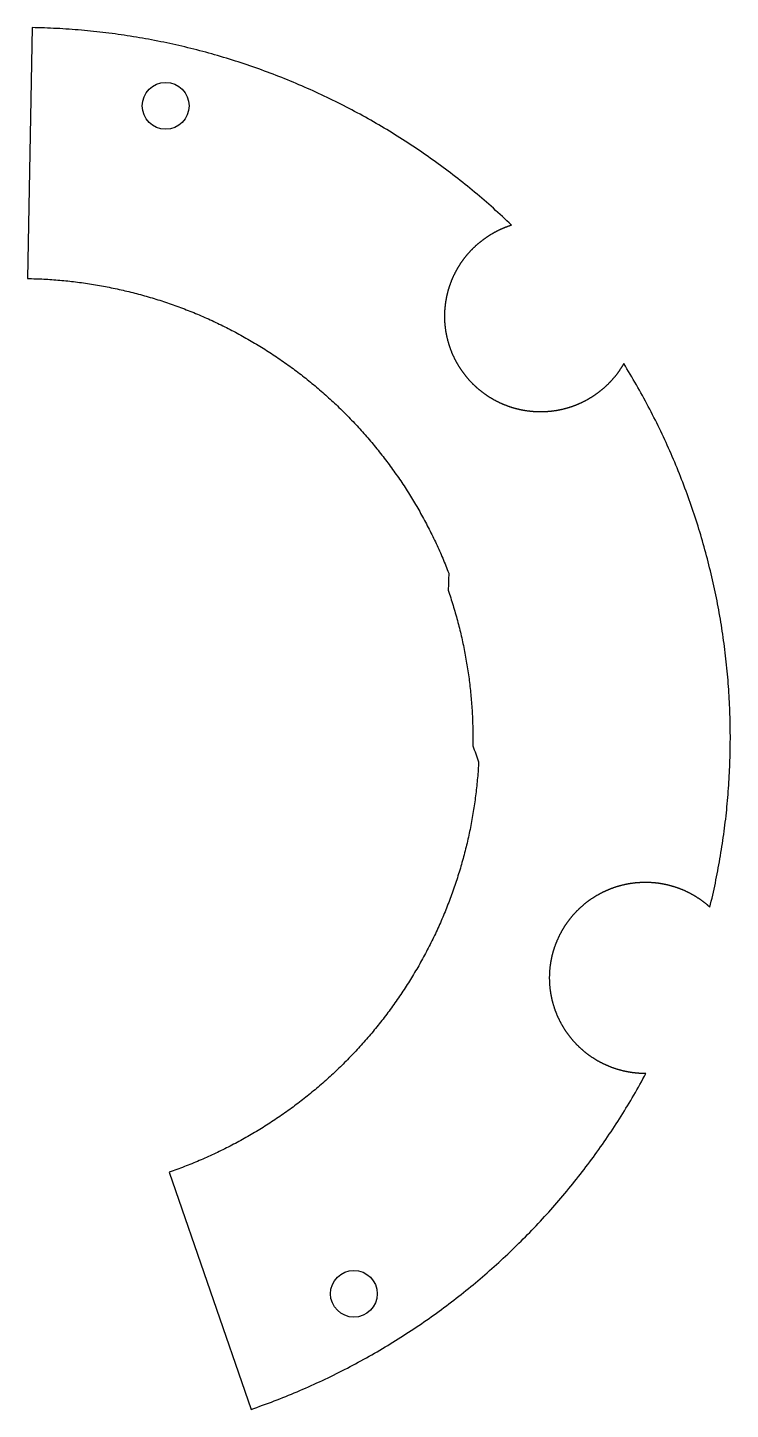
# Model space of a CAD drawing. Header units: millimetres. Extents: x 0.4 to 33.4, y -31.6 to 33.4.
import ezdxf

# ---------------------------------------------------------------- set-up
doc = ezdxf.new("R2010")
doc.units = ezdxf.units.MM

msp = doc.modelspace()

# ---------------------------------------------------------------- linework, layer by layer
at = {"layer": 'Edge.Cuts'}
msp.add_lwpolyline([(10.874, -31.58), (11.011, -31.533), (11.148, -31.485), (11.284, -31.436), (11.421, -31.387), (11.557, -31.337), (11.693, -31.286), (11.829, -31.235), (11.964, -31.184), (12.099, -31.131), (12.235, -31.079), (12.369, -31.025), (12.504, -30.971), (12.638, -30.917), (12.772, -30.861), (12.906, -30.806), (13.04, -30.749), (13.173, -30.692), (13.306, -30.635), (13.439, -30.577), (13.572, -30.518), (13.704, -30.459), (13.836, -30.399), (13.968, -30.339), (14.1, -30.278), (14.231, -30.216), (14.362, -30.154), (14.493, -30.092), (14.624, -30.028), (14.754, -29.965), (14.884, -29.9), (15.014, -29.835), (15.143, -29.77), (15.272, -29.704), (15.401, -29.637), (15.529, -29.57), (15.658, -29.502), (15.786, -29.434), (15.913, -29.365), (16.041, -29.296), (16.168, -29.226), (16.294, -29.156), (16.421, -29.085), (16.547, -29.013), (16.673, -28.941), (16.798, -28.868), (16.924, -28.795), (17.048, -28.721), (17.173, -28.647), (17.297, -28.572), (17.421, -28.497), (17.545, -28.421), (17.668, -28.344), (17.791, -28.267), (17.913, -28.19), (18.036, -28.112), (18.157, -28.033), (18.279, -27.954), (18.4, -27.875), (18.521, -27.794), (18.642, -27.714), (18.762, -27.633), (18.882, -27.551), (19.001, -27.469), (19.12, -27.386), (19.239, -27.303), (19.357, -27.219), (19.475, -27.134), (19.593, -27.05), (19.71, -26.964), (19.827, -26.878), (19.943, -26.792), (20.06, -26.705), (20.175, -26.618), (20.291, -26.53), (20.406, -26.442), (20.52, -26.353), (20.635, -26.264), (20.748, -26.174), (20.862, -26.083), (20.975, -25.993), (21.088, -25.901), (21.2, -25.809), (21.312, -25.717), (21.423, -25.624), (21.534, -25.531), (21.645, -25.437), (21.755, -25.343), (21.865, -25.248), (21.974, -25.153), (22.083, -25.058), (22.192, -24.961), (22.3, -24.865), (22.408, -24.768), (22.515, -24.67), (22.622, -24.572), (22.729, -24.474), (22.835, -24.375), (22.94, -24.276), (23.045, -24.176), (23.15, -24.075), (23.255, -23.975), (23.358, -23.873), (23.462, -23.772), (23.565, -23.67), (23.667, -23.567), (23.77, -23.464), (23.871, -23.361), (23.972, -23.257), (24.073, -23.153), (24.173, -23.048), (24.273, -22.943), (24.373, -22.837), (24.472, -22.731), (24.57, -22.625), (24.668, -22.518), (24.766, -22.41), (24.863, -22.303), (24.959, -22.194), (25.055, -22.086), (25.151, -21.977), (25.246, -21.867), (25.341, -21.758), (25.435, -21.647), (25.529, -21.537), (25.622, -21.426), (25.715, -21.314), (25.807, -21.202), (25.899, -21.09), (25.99, -20.977), (26.081, -20.864), (26.172, -20.751), (26.262, -20.637), (26.351, -20.523), (26.44, -20.408), (26.528, -20.293), (26.616, -20.178), (26.703, -20.062), (26.79, -19.946), (26.877, -19.83), (26.962, -19.713), (27.048, -19.595), (27.133, -19.478), (27.217, -19.36), (27.301, -19.241), (27.384, -19.123), (27.467, -19.004), (27.549, -18.884), (27.631, -18.764), (27.712, -18.644), (27.793, -18.524), (27.873, -18.403), (27.952, -18.282), (28.032, -18.16), (28.11, -18.038), (28.188, -17.916), (28.266, -17.794), (28.343, -17.671), (28.419, -17.547), (28.495, -17.424), (28.57, -17.3), (28.645, -17.176), (28.72, -17.051), (28.793, -16.926), (28.867, -16.801), (28.939, -16.676), (29.011, -16.55), (29.083, -16.424), (29.154, -16.297), (29.225, -16.171), (29.294, -16.044), (29.364, -15.916), (29.433, -15.789), (29.413, -15.789), (29.393, -15.789), (29.374, -15.788), (29.354, -15.788), (29.335, -15.788), (29.315, -15.788), (29.295, -15.787), (29.276, -15.787), (29.256, -15.786), (29.236, -15.785), (29.217, -15.785), (29.197, -15.784), (29.178, -15.783), (29.158, -15.782), (29.138, -15.781), (29.119, -15.779), (29.099, -15.778), (29.08, -15.777), (29.06, -15.775), (29.041, -15.774), (29.021, -15.772), (29.001, -15.77), (28.982, -15.768), (28.962, -15.766), (28.943, -15.765), (28.923, -15.762), (28.904, -15.76), (28.884, -15.758), (28.865, -15.756), (28.845, -15.753), (28.826, -15.751), (28.806, -15.748), (28.787, -15.746), (28.768, -15.743), (28.748, -15.74), (28.729, -15.737), (28.709, -15.734), (28.69, -15.731), (28.671, -15.728), (28.651, -15.725), (28.632, -15.721), (28.613, -15.718), (28.593, -15.714), (28.574, -15.711), (28.555, -15.707), (28.535, -15.703), (28.516, -15.699), (28.497, -15.695), (28.478, -15.691), (28.459, -15.687), (28.439, -15.683), (28.42, -15.679), (28.401, -15.675), (28.382, -15.67), (28.363, -15.666), (28.344, -15.661), (28.325, -15.656), (28.306, -15.652), (28.287, -15.647), (28.268, -15.642), (28.249, -15.637), (28.23, -15.632), (28.211, -15.627), (28.192, -15.621), (28.173, -15.616), (28.154, -15.61), (28.135, -15.605), (28.117, -15.599), (28.098, -15.594), (28.079, -15.588), (28.06, -15.582), (28.042, -15.576), (28.023, -15.57), (28.004, -15.564), (27.986, -15.558), (27.967, -15.552), (27.948, -15.545), (27.93, -15.539), (27.911, -15.532), (27.893, -15.526), (27.874, -15.519), (27.856, -15.513), (27.838, -15.506), (27.819, -15.499), (27.801, -15.492), (27.783, -15.485), (27.764, -15.478), (27.746, -15.471), (27.728, -15.463), (27.71, -15.456), (27.691, -15.448), (27.673, -15.441), (27.655, -15.433), (27.637, -15.426), (27.619, -15.418), (27.601, -15.41), (27.583, -15.402), (27.565, -15.394), (27.547, -15.386), (27.53, -15.378), (27.512, -15.37), (27.494, -15.361), (27.476, -15.353), (27.458, -15.344), (27.441, -15.336), (27.423, -15.327), (27.406, -15.319), (27.388, -15.31), (27.371, -15.301), (27.353, -15.292), (27.336, -15.283), (27.318, -15.274), (27.301, -15.265), (27.284, -15.256), (27.266, -15.246), (27.249, -15.237), (27.232, -15.228), (27.215, -15.218), (27.198, -15.208), (27.18, -15.199), (27.163, -15.189), (27.146, -15.179), (27.129, -15.169), (27.113, -15.159), (27.096, -15.149), (27.079, -15.139), (27.062, -15.129), (27.045, -15.119), (27.029, -15.108), (27.012, -15.098), (26.996, -15.087), (26.979, -15.077), (26.962, -15.066), (26.946, -15.056), (26.93, -15.045), (26.913, -15.034), (26.897, -15.023), (26.881, -15.012), (26.864, -15.001), (26.848, -14.99), (26.832, -14.979), (26.816, -14.967), (26.8, -14.956), (26.784, -14.945), (26.768, -14.933), (26.752, -14.922), (26.737, -14.91), (26.721, -14.898), (26.705, -14.887), (26.689, -14.875), (26.674, -14.863), (26.658, -14.851), (26.643, -14.839), (26.627, -14.827), (26.612, -14.815), (26.596, -14.802), (26.581, -14.79), (26.566, -14.778), (26.551, -14.765), (26.536, -14.753), (26.521, -14.74), (26.506, -14.728), (26.491, -14.715), (26.476, -14.702), (26.461, -14.689), (26.446, -14.676), (26.431, -14.664), (26.417, -14.65), (26.402, -14.637), (26.387, -14.624), (26.373, -14.611), (26.358, -14.598), (26.344, -14.584), (26.33, -14.571), (26.315, -14.558), (26.301, -14.544), (26.287, -14.531), (26.273, -14.517), (26.259, -14.503), (26.245, -14.489), (26.231, -14.476), (26.217, -14.462), (26.203, -14.448), (26.189, -14.434), (26.176, -14.42), (26.162, -14.406), (26.149, -14.391), (26.135, -14.377), (26.122, -14.363), (26.108, -14.348), (26.095, -14.334), (26.082, -14.32), (26.068, -14.305), (26.055, -14.29), (26.042, -14.276), (26.029, -14.261), (26.016, -14.246), (26.004, -14.232), (25.991, -14.217), (25.978, -14.202), (25.965, -14.187), (25.953, -14.172), (25.94, -14.157), (25.928, -14.141), (25.915, -14.126), (25.903, -14.111), (25.891, -14.096), (25.878, -14.08), (25.866, -14.065), (25.854, -14.049), (25.842, -14.034), (25.83, -14.018), (25.818, -14.003), (25.807, -13.987), (25.795, -13.971), (25.783, -13.956), (25.772, -13.94), (25.76, -13.924), (25.749, -13.908), (25.737, -13.892), (25.726, -13.876), (25.715, -13.86), (25.703, -13.844), (25.692, -13.827), (25.681, -13.811), (25.67, -13.795), (25.659, -13.779), (25.649, -13.762), (25.638, -13.746), (25.627, -13.729), (25.617, -13.713), (25.606, -13.696), (25.596, -13.68), (25.585, -13.663), (25.575, -13.646), (25.565, -13.63), (25.554, -13.613), (25.544, -13.596), (25.534, -13.579), (25.524, -13.562), (25.515, -13.545), (25.505, -13.528), (25.495, -13.511), (25.485, -13.494), (25.476, -13.477), (25.466, -13.46), (25.457, -13.443), (25.447, -13.425), (25.438, -13.408), (25.429, -13.391), (25.42, -13.373), (25.411, -13.356), (25.402, -13.339), (25.393, -13.321), (25.384, -13.304), (25.375, -13.286), (25.367, -13.268), (25.358, -13.251), (25.35, -13.233), (25.341, -13.215), (25.333, -13.198), (25.324, -13.18), (25.316, -13.162), (25.308, -13.144), (25.3, -13.126), (25.292, -13.108), (25.284, -13.09), (25.276, -13.072), (25.269, -13.054), (25.261, -13.036), (25.253, -13.018), (25.246, -13), (25.238, -12.982), (25.231, -12.964), (25.224, -12.945), (25.217, -12.927), (25.21, -12.909), (25.203, -12.89), (25.196, -12.872), (25.189, -12.854), (25.182, -12.835), (25.175, -12.817), (25.169, -12.798), (25.162, -12.78), (25.156, -12.761), (25.149, -12.743), (25.143, -12.724), (25.137, -12.706), (25.131, -12.687), (25.125, -12.668), (25.119, -12.65), (25.113, -12.631), (25.107, -12.612), (25.101, -12.593), (25.095, -12.575), (25.09, -12.556), (25.084, -12.537), (25.079, -12.518), (25.074, -12.499), (25.068, -12.48), (25.063, -12.461), (25.058, -12.442), (25.053, -12.423), (25.048, -12.404), (25.043, -12.385), (25.039, -12.366), (25.034, -12.347), (25.03, -12.328), (25.025, -12.309), (25.021, -12.29), (25.016, -12.271), (25.012, -12.252), (25.008, -12.232), (25.004, -12.213), (25, -12.194), (24.996, -12.175), (24.992, -12.156), (24.988, -12.136), (24.985, -12.117), (24.981, -12.098), (24.978, -12.078), (24.974, -12.059), (24.971, -12.04), (24.968, -12.02), (24.965, -12.001), (24.961, -11.982), (24.958, -11.962), (24.956, -11.943), (24.953, -11.923), (24.95, -11.904), (24.947, -11.885), (24.945, -11.865), (24.942, -11.846), (24.94, -11.826), (24.938, -11.807), (24.935, -11.787), (24.933, -11.768), (24.931, -11.748), (24.929, -11.729), (24.927, -11.709), (24.926, -11.69), (24.924, -11.67), (24.922, -11.65), (24.921, -11.631), (24.919, -11.611), (24.918, -11.592), (24.917, -11.572), (24.916, -11.553), (24.914, -11.533), (24.913, -11.513), (24.912, -11.494), (24.912, -11.474), (24.911, -11.455), (24.91, -11.435), (24.91, -11.415), (24.909, -11.396), (24.909, -11.376), (24.908, -11.356), (24.908, -11.337), (24.908, -11.317), (24.908, -11.298), (24.908, -11.278), (24.908, -11.258), (24.908, -11.239), (24.908, -11.219), (24.909, -11.199), (24.909, -11.18), (24.91, -11.16), (24.91, -11.141), (24.911, -11.121), (24.912, -11.101), (24.913, -11.082), (24.913, -11.062), (24.915, -11.043), (24.916, -11.023), (24.917, -11.003), (24.918, -10.984), (24.919, -10.964), (24.921, -10.945), (24.922, -10.925), (24.924, -10.906), (24.926, -10.886), (24.928, -10.866), (24.93, -10.847), (24.931, -10.827), (24.934, -10.808), (24.936, -10.788), (24.938, -10.769), (24.94, -10.749), (24.943, -10.73), (24.945, -10.71), (24.948, -10.691), (24.95, -10.672), (24.953, -10.652), (24.956, -10.633), (24.959, -10.613), (24.962, -10.594), (24.965, -10.574), (24.968, -10.555), (24.971, -10.536), (24.975, -10.516), (24.978, -10.497), (24.981, -10.478), (24.985, -10.458), (24.989, -10.439), (24.992, -10.42), (24.996, -10.401), (25, -10.381), (25.004, -10.362), (25.008, -10.343), (25.012, -10.324), (25.017, -10.305), (25.021, -10.286), (25.025, -10.266), (25.03, -10.247), (25.034, -10.228), (25.039, -10.209), (25.044, -10.19), (25.049, -10.171), (25.054, -10.152), (25.059, -10.133), (25.064, -10.114), (25.069, -10.095), (25.074, -10.076), (25.079, -10.057), (25.085, -10.039), (25.09, -10.02), (25.096, -10.001), (25.102, -9.982), (25.107, -9.963), (25.113, -9.945), (25.119, -9.926), (25.125, -9.907), (25.131, -9.889), (25.137, -9.87), (25.143, -9.851), (25.15, -9.833), (25.156, -9.814), (25.163, -9.796), (25.169, -9.777), (25.176, -9.759), (25.183, -9.74), (25.189, -9.722), (25.196, -9.703), (25.203, -9.685), (25.21, -9.667), (25.217, -9.648), (25.225, -9.63), (25.232, -9.612), (25.239, -9.594), (25.247, -9.576), (25.254, -9.558), (25.262, -9.539), (25.269, -9.521), (25.277, -9.503), (25.285, -9.485), (25.293, -9.467), (25.301, -9.449), (25.309, -9.432), (25.317, -9.414), (25.325, -9.396), (25.333, -9.378), (25.342, -9.36), (25.35, -9.343), (25.359, -9.325), (25.367, -9.307), (25.376, -9.29), (25.385, -9.272), (25.394, -9.255), (25.403, -9.237), (25.412, -9.22), (25.421, -9.202), (25.43, -9.185), (25.439, -9.168), (25.448, -9.15), (25.458, -9.133), (25.467, -9.116), (25.477, -9.099), (25.486, -9.082), (25.496, -9.064), (25.506, -9.047), (25.515, -9.03), (25.525, -9.013), (25.535, -8.997), (25.545, -8.98), (25.555, -8.963), (25.566, -8.946), (25.576, -8.929), (25.586, -8.913), (25.597, -8.896), (25.607, -8.879), (25.618, -8.863), (25.628, -8.846), (25.639, -8.83), (25.65, -8.813), (25.66, -8.797), (25.671, -8.781), (25.682, -8.765), (25.693, -8.748), (25.704, -8.732), (25.716, -8.716), (25.727, -8.7), (25.738, -8.684), (25.75, -8.668), (25.761, -8.652), (25.773, -8.636), (25.784, -8.62), (25.796, -8.605), (25.808, -8.589), (25.819, -8.573), (25.831, -8.557), (25.843, -8.542), (25.855, -8.526), (25.867, -8.511), (25.88, -8.496), (25.892, -8.48), (25.904, -8.465), (25.916, -8.45), (25.929, -8.434), (25.941, -8.419), (25.954, -8.404), (25.966, -8.389), (25.979, -8.374), (25.992, -8.359), (26.005, -8.344), (26.017, -8.33), (26.03, -8.315), (26.043, -8.3), (26.057, -8.285), (26.07, -8.271), (26.083, -8.256), (26.096, -8.242), (26.109, -8.227), (26.123, -8.213), (26.136, -8.199), (26.15, -8.185), (26.163, -8.17), (26.177, -8.156), (26.191, -8.142), (26.204, -8.128), (26.218, -8.114), (26.232, -8.1), (26.246, -8.087), (26.26, -8.073), (26.274, -8.059), (26.288, -8.045), (26.302, -8.032), (26.317, -8.018), (26.331, -8.005), (26.345, -7.992), (26.36, -7.978), (26.374, -7.965), (26.389, -7.952), (26.403, -7.939), (26.418, -7.926), (26.433, -7.913), (26.447, -7.9), (26.462, -7.887), (26.477, -7.874), (26.492, -7.861), (26.507, -7.848), (26.522, -7.836), (26.537, -7.823), (26.552, -7.811), (26.567, -7.798), (26.583, -7.786), (26.598, -7.774), (26.613, -7.762), (26.629, -7.749), (26.644, -7.737), (26.66, -7.725), (26.675, -7.713), (26.691, -7.701), (26.706, -7.69), (26.722, -7.678), (26.738, -7.666), (26.754, -7.655), (26.77, -7.643), (26.786, -7.632), (26.801, -7.62), (26.818, -7.609), (26.834, -7.598), (26.85, -7.586), (26.866, -7.575), (26.882, -7.564), (26.898, -7.553), (26.915, -7.542), (26.931, -7.531), (26.947, -7.521), (26.964, -7.51), (26.98, -7.499), (26.997, -7.489), (27.014, -7.478), (27.03, -7.468), (27.047, -7.458), (27.064, -7.447), (27.08, -7.437), (27.097, -7.427), (27.114, -7.417), (27.131, -7.407), (27.148, -7.397), (27.165, -7.387), (27.182, -7.378), (27.199, -7.368), (27.216, -7.358), (27.233, -7.349), (27.25, -7.339), (27.268, -7.33), (27.285, -7.321), (27.302, -7.312), (27.32, -7.302), (27.337, -7.293), (27.355, -7.284), (27.372, -7.275), (27.39, -7.267), (27.407, -7.258), (27.425, -7.249), (27.442, -7.24), (27.46, -7.232), (27.478, -7.224), (27.495, -7.215), (27.513, -7.207), (27.531, -7.199), (27.549, -7.19), (27.567, -7.182), (27.585, -7.174), (27.603, -7.166), (27.621, -7.159), (27.639, -7.151), (27.657, -7.143), (27.675, -7.136), (27.693, -7.128), (27.711, -7.121), (27.729, -7.113), (27.748, -7.106), (27.766, -7.099), (27.784, -7.092), (27.802, -7.085), (27.821, -7.078), (27.839, -7.071), (27.858, -7.064), (27.876, -7.057), (27.894, -7.051), (27.913, -7.044), (27.932, -7.038), (27.95, -7.031), (27.969, -7.025), (27.987, -7.019), (28.006, -7.013), (28.025, -7.006), (28.043, -7), (28.062, -6.995), (28.081, -6.989), (28.099, -6.983), (28.118, -6.977), (28.137, -6.972), (28.156, -6.966), (28.175, -6.961), (28.194, -6.955), (28.213, -6.95), (28.231, -6.945), (28.25, -6.94), (28.269, -6.935), (28.288, -6.93), (28.307, -6.925), (28.326, -6.92), (28.346, -6.916), (28.365, -6.911), (28.384, -6.907), (28.403, -6.902), (28.422, -6.898), (28.441, -6.894), (28.46, -6.889), (28.479, -6.885), (28.499, -6.881), (28.518, -6.877), (28.537, -6.874), (28.556, -6.87), (28.576, -6.866), (28.595, -6.863), (28.614, -6.859), (28.634, -6.856), (28.653, -6.852), (28.672, -6.849), (28.692, -6.846), (28.711, -6.843), (28.73, -6.84), (28.75, -6.837), (28.769, -6.834), (28.789, -6.831), (28.808, -6.829), (28.828, -6.826), (28.847, -6.824), (28.867, -6.821), (28.886, -6.819), (28.906, -6.817), (28.925, -6.815), (28.945, -6.812), (28.964, -6.811), (28.984, -6.809), (29.003, -6.807), (29.023, -6.805), (29.042, -6.803), (29.062, -6.802), (29.081, -6.8), (29.101, -6.799), (29.121, -6.798), (29.14, -6.797), (29.16, -6.795), (29.179, -6.794), (29.199, -6.793), (29.219, -6.793), (29.238, -6.792), (29.258, -6.791), (29.277, -6.79), (29.297, -6.79), (29.317, -6.79), (29.336, -6.789), (29.356, -6.789), (29.376, -6.789), (29.395, -6.789), (29.415, -6.789), (29.434, -6.789), (29.454, -6.789), (29.474, -6.789), (29.493, -6.789), (29.513, -6.79), (29.533, -6.79), (29.552, -6.791), (29.572, -6.792), (29.591, -6.792), (29.611, -6.793), (29.631, -6.794), (29.65, -6.795), (29.67, -6.796), (29.689, -6.797), (29.709, -6.799), (29.728, -6.8), (29.748, -6.801), (29.768, -6.803), (29.787, -6.805), (29.807, -6.806), (29.826, -6.808), (29.846, -6.81), (29.865, -6.812), (29.885, -6.814), (29.904, -6.816), (29.924, -6.818), (29.943, -6.821), (29.963, -6.823), (29.982, -6.825), (30.002, -6.828), (30.021, -6.831), (30.041, -6.833), (30.06, -6.836), (30.079, -6.839), (30.099, -6.842), (30.118, -6.845), (30.138, -6.848), (30.157, -6.851), (30.176, -6.855), (30.196, -6.858), (30.215, -6.862), (30.234, -6.865), (30.254, -6.869), (30.273, -6.873), (30.292, -6.876), (30.311, -6.88), (30.331, -6.884), (30.35, -6.888), (30.369, -6.892), (30.388, -6.897), (30.407, -6.901), (30.426, -6.905), (30.445, -6.91), (30.465, -6.914), (30.484, -6.919), (30.503, -6.924), (30.522, -6.929), (30.541, -6.934), (30.56, -6.939), (30.579, -6.944), (30.598, -6.949), (30.616, -6.954), (30.635, -6.959), (30.654, -6.965), (30.673, -6.97), (30.692, -6.976), (30.711, -6.981), (30.729, -6.987), (30.748, -6.993), (30.767, -6.999), (30.786, -7.005), (30.804, -7.011), (30.823, -7.017), (30.842, -7.023), (30.86, -7.029), (30.879, -7.036), (30.897, -7.042), (30.916, -7.049), (30.934, -7.055), (30.953, -7.062), (30.971, -7.069), (30.989, -7.076), (31.008, -7.083), (31.026, -7.09), (31.044, -7.097), (31.063, -7.104), (31.081, -7.111), (31.099, -7.119), (31.117, -7.126), (31.135, -7.133), (31.154, -7.141), (31.172, -7.149), (31.19, -7.156), (31.208, -7.164), (31.226, -7.172), (31.244, -7.18), (31.261, -7.188), (31.279, -7.196), (31.297, -7.204), (31.315, -7.213), (31.333, -7.221), (31.35, -7.23), (31.368, -7.238), (31.386, -7.247), (31.403, -7.255), (31.421, -7.264), (31.438, -7.273), (31.456, -7.282), (31.473, -7.291), (31.491, -7.3), (31.508, -7.309), (31.526, -7.318), (31.543, -7.327), (31.56, -7.337), (31.577, -7.346), (31.595, -7.356), (31.612, -7.365), (31.629, -7.375), (31.646, -7.385), (31.663, -7.394), (31.68, -7.404), (31.697, -7.414), (31.714, -7.424), (31.73, -7.434), (31.747, -7.444), (31.764, -7.455), (31.781, -7.465), (31.797, -7.475), (31.814, -7.486), (31.83, -7.496), (31.847, -7.507), (31.863, -7.518), (31.88, -7.528), (31.896, -7.539), (31.913, -7.55), (31.929, -7.561), (31.945, -7.572), (31.961, -7.583), (31.977, -7.594), (31.993, -7.606), (32.009, -7.617), (32.025, -7.628), (32.041, -7.64), (32.057, -7.651), (32.073, -7.663), (32.089, -7.675), (32.105, -7.686), (32.12, -7.698), (32.136, -7.71), (32.152, -7.722), (32.167, -7.734), (32.183, -7.746), (32.198, -7.758), (32.213, -7.77), (32.229, -7.782), (32.244, -7.795), (32.259, -7.807), (32.274, -7.82), (32.289, -7.832), (32.304, -7.845), (32.319, -7.857), (32.334, -7.87), (32.349, -7.883), (32.364, -7.896), (32.379, -7.909), (32.394, -7.922), (32.408, -7.935), (32.423, -7.948), (32.437, -7.961), (32.472, -7.82), (32.505, -7.679), (32.538, -7.537), (32.571, -7.396), (32.603, -7.254), (32.634, -7.112), (32.665, -6.971), (32.695, -6.829), (32.724, -6.686), (32.753, -6.544), (32.781, -6.402), (32.808, -6.259), (32.835, -6.116), (32.861, -5.974), (32.887, -5.831), (32.912, -5.688), (32.937, -5.544), (32.96, -5.401), (32.984, -5.258), (33.006, -5.115), (33.028, -4.971), (33.049, -4.827), (33.07, -4.684), (33.09, -4.54), (33.109, -4.396), (33.128, -4.252), (33.146, -4.108), (33.164, -3.964), (33.181, -3.82), (33.197, -3.675), (33.213, -3.531), (33.228, -3.387), (33.242, -3.242), (33.256, -3.098), (33.269, -2.953), (33.282, -2.808), (33.294, -2.664), (33.305, -2.519), (33.316, -2.374), (33.326, -2.229), (33.335, -2.084), (33.344, -1.939), (33.352, -1.794), (33.359, -1.649), (33.366, -1.504), (33.372, -1.359), (33.378, -1.214), (33.383, -1.069), (33.387, -0.924), (33.391, -0.779), (33.394, -0.634), (33.396, -0.489), (33.398, -0.343), (33.399, -0.198), (33.4, -0.053), (33.4, 0.092), (33.399, 0.237), (33.398, 0.383), (33.396, 0.528), (33.393, 0.673), (33.39, 0.818), (33.386, 0.963), (33.382, 1.108), (33.376, 1.253), (33.371, 1.398), (33.364, 1.544), (33.357, 1.689), (33.35, 1.834), (33.341, 1.979), (33.332, 2.123), (33.323, 2.268), (33.313, 2.413), (33.302, 2.558), (33.29, 2.703), (33.278, 2.847), (33.266, 2.992), (33.252, 3.137), (33.238, 3.281), (33.224, 3.426), (33.209, 3.57), (33.193, 3.714), (33.176, 3.859), (33.159, 4.003), (33.142, 4.147), (33.123, 4.291), (33.104, 4.435), (33.085, 4.579), (33.064, 4.722), (33.044, 4.866), (33.022, 5.01), (33, 5.153), (32.977, 5.297), (32.954, 5.44), (32.93, 5.583), (32.905, 5.726), (32.88, 5.869), (32.854, 6.012), (32.828, 6.155), (32.801, 6.297), (32.773, 6.44), (32.745, 6.582), (32.716, 6.725), (32.686, 6.867), (32.656, 7.009), (32.626, 7.151), (32.594, 7.293), (32.562, 7.434), (32.53, 7.576), (32.496, 7.717), (32.462, 7.858), (32.428, 7.999), (32.393, 8.14), (32.357, 8.281), (32.321, 8.421), (32.284, 8.562), (32.246, 8.702), (32.208, 8.842), (32.17, 8.982), (32.13, 9.122), (32.09, 9.261), (32.05, 9.401), (32.009, 9.54), (31.967, 9.679), (31.924, 9.818), (31.881, 9.957), (31.838, 10.095), (31.794, 10.233), (31.749, 10.372), (31.703, 10.509), (31.657, 10.647), (31.611, 10.785), (31.564, 10.922), (31.516, 11.059), (31.468, 11.196), (31.419, 11.333), (31.369, 11.469), (31.319, 11.605), (31.268, 11.741), (31.217, 11.877), (31.165, 12.013), (31.112, 12.148), (31.059, 12.283), (31.006, 12.418), (30.951, 12.553), (30.896, 12.687), (30.841, 12.822), (30.785, 12.955), (30.728, 13.089), (30.671, 13.223), (30.613, 13.356), (30.555, 13.489), (30.496, 13.622), (30.437, 13.754), (30.377, 13.886), (30.316, 14.018), (30.255, 14.15), (30.193, 14.281), (30.131, 14.412), (30.068, 14.543), (30.004, 14.674), (29.94, 14.804), (29.875, 14.934), (29.81, 15.064), (29.744, 15.193), (29.678, 15.322), (29.611, 15.451), (29.544, 15.58), (29.476, 15.708), (29.407, 15.836), (29.338, 15.964), (29.268, 16.091), (29.198, 16.218), (29.127, 16.345), (29.056, 16.471), (28.984, 16.597), (28.912, 16.723), (28.839, 16.849), (28.765, 16.974), (28.691, 17.099), (28.617, 17.223), (28.541, 17.348), (28.466, 17.472), (28.39, 17.595), (28.38, 17.578), (28.37, 17.561), (28.36, 17.544), (28.35, 17.527), (28.34, 17.51), (28.33, 17.494), (28.32, 17.477), (28.309, 17.46), (28.299, 17.443), (28.289, 17.427), (28.278, 17.41), (28.268, 17.394), (28.257, 17.377), (28.246, 17.361), (28.236, 17.344), (28.225, 17.328), (28.214, 17.312), (28.203, 17.295), (28.192, 17.279), (28.181, 17.263), (28.169, 17.247), (28.158, 17.231), (28.147, 17.215), (28.135, 17.199), (28.124, 17.183), (28.112, 17.167), (28.101, 17.151), (28.089, 17.136), (28.077, 17.12), (28.065, 17.104), (28.054, 17.089), (28.042, 17.073), (28.03, 17.058), (28.017, 17.042), (28.005, 17.027), (27.993, 17.011), (27.981, 16.996), (27.968, 16.981), (27.956, 16.966), (27.944, 16.95), (27.931, 16.935), (27.918, 16.92), (27.906, 16.905), (27.893, 16.891), (27.88, 16.876), (27.867, 16.861), (27.854, 16.846), (27.841, 16.831), (27.828, 16.817), (27.815, 16.802), (27.802, 16.788), (27.788, 16.773), (27.775, 16.759), (27.762, 16.745), (27.748, 16.73), (27.735, 16.716), (27.721, 16.702), (27.708, 16.688), (27.694, 16.674), (27.68, 16.66), (27.666, 16.646), (27.652, 16.632), (27.638, 16.618), (27.624, 16.604), (27.61, 16.591), (27.596, 16.577), (27.582, 16.564), (27.568, 16.55), (27.553, 16.537), (27.539, 16.523), (27.525, 16.51), (27.51, 16.497), (27.496, 16.483), (27.481, 16.47), (27.466, 16.457), (27.452, 16.444), (27.437, 16.431), (27.422, 16.419), (27.407, 16.406), (27.392, 16.393), (27.377, 16.38), (27.362, 16.368), (27.347, 16.355), (27.332, 16.343), (27.317, 16.33), (27.302, 16.318), (27.286, 16.306), (27.271, 16.293), (27.255, 16.281), (27.24, 16.269), (27.224, 16.257), (27.209, 16.245), (27.193, 16.233), (27.178, 16.222), (27.162, 16.21), (27.146, 16.198), (27.13, 16.187), (27.114, 16.175), (27.098, 16.164), (27.082, 16.152), (27.066, 16.141), (27.05, 16.13), (27.034, 16.119), (27.018, 16.108), (27.002, 16.096), (26.985, 16.086), (26.969, 16.075), (26.953, 16.064), (26.936, 16.053), (26.92, 16.042), (26.903, 16.032), (26.887, 16.021), (26.87, 16.011), (26.854, 16), (26.837, 15.99), (26.82, 15.98), (26.803, 15.97), (26.786, 15.96), (26.77, 15.95), (26.753, 15.94), (26.736, 15.93), (26.719, 15.92), (26.702, 15.91), (26.685, 15.901), (26.667, 15.891), (26.65, 15.881), (26.633, 15.872), (26.616, 15.863), (26.599, 15.853), (26.581, 15.844), (26.564, 15.835), (26.546, 15.826), (26.529, 15.817), (26.511, 15.808), (26.494, 15.799), (26.476, 15.791), (26.459, 15.782), (26.441, 15.773), (26.423, 15.765), (26.406, 15.756), (26.388, 15.748), (26.37, 15.74), (26.352, 15.732), (26.334, 15.723), (26.317, 15.715), (26.299, 15.707), (26.281, 15.7), (26.263, 15.692), (26.245, 15.684), (26.227, 15.676), (26.208, 15.669), (26.19, 15.661), (26.172, 15.654), (26.154, 15.646), (26.136, 15.639), (26.117, 15.632), (26.099, 15.625), (26.081, 15.618), (26.062, 15.611), (26.044, 15.604), (26.026, 15.597), (26.007, 15.591), (25.989, 15.584), (25.97, 15.577), (25.952, 15.571), (25.933, 15.565), (25.915, 15.558), (25.896, 15.552), (25.877, 15.546), (25.859, 15.54), (25.84, 15.534), (25.821, 15.528), (25.802, 15.522), (25.784, 15.517), (25.765, 15.511), (25.746, 15.505), (25.727, 15.5), (25.708, 15.494), (25.69, 15.489), (25.671, 15.484), (25.652, 15.479), (25.633, 15.474), (25.614, 15.469), (25.595, 15.464), (25.576, 15.459), (25.557, 15.454), (25.538, 15.45), (25.518, 15.445), (25.499, 15.441), (25.48, 15.436), (25.461, 15.432), (25.442, 15.428), (25.423, 15.423), (25.404, 15.419), (25.384, 15.415), (25.365, 15.411), (25.346, 15.408), (25.327, 15.404), (25.307, 15.4), (25.288, 15.397), (25.269, 15.393), (25.249, 15.39), (25.23, 15.387), (25.211, 15.383), (25.191, 15.38), (25.172, 15.377), (25.153, 15.374), (25.133, 15.371), (25.114, 15.368), (25.094, 15.366), (25.075, 15.363), (25.055, 15.361), (25.036, 15.358), (25.016, 15.356), (24.997, 15.353), (24.977, 15.351), (24.958, 15.349), (24.938, 15.347), (24.919, 15.345), (24.899, 15.343), (24.88, 15.341), (24.86, 15.34), (24.841, 15.338), (24.821, 15.337), (24.802, 15.335), (24.782, 15.334), (24.762, 15.332), (24.743, 15.331), (24.723, 15.33), (24.704, 15.329), (24.684, 15.328), (24.664, 15.327), (24.645, 15.327), (24.625, 15.326), (24.606, 15.325), (24.586, 15.325), (24.566, 15.324), (24.547, 15.324), (24.527, 15.324), (24.507, 15.324), (24.488, 15.324), (24.468, 15.324), (24.449, 15.324), (24.429, 15.324), (24.409, 15.324), (24.39, 15.325), (24.37, 15.325), (24.35, 15.325), (24.331, 15.326), (24.311, 15.327), (24.292, 15.328), (24.272, 15.328), (24.252, 15.329), (24.233, 15.33), (24.213, 15.332), (24.194, 15.333), (24.174, 15.334), (24.154, 15.335), (24.135, 15.337), (24.115, 15.338), (24.096, 15.34), (24.076, 15.342), (24.057, 15.344), (24.037, 15.345), (24.018, 15.347), (23.998, 15.349), (23.979, 15.352), (23.959, 15.354), (23.94, 15.356), (23.92, 15.359), (23.901, 15.361), (23.881, 15.364), (23.862, 15.366), (23.842, 15.369), (23.823, 15.372), (23.804, 15.375), (23.784, 15.378), (23.765, 15.381), (23.745, 15.384), (23.726, 15.387), (23.707, 15.391), (23.687, 15.394), (23.668, 15.397), (23.649, 15.401), (23.629, 15.405), (23.61, 15.408), (23.591, 15.412), (23.572, 15.416), (23.553, 15.42), (23.533, 15.424), (23.514, 15.428), (23.495, 15.433), (23.476, 15.437), (23.457, 15.441), (23.438, 15.446), (23.419, 15.451), (23.4, 15.455), (23.38, 15.46), (23.361, 15.465), (23.342, 15.47), (23.323, 15.475), (23.305, 15.48), (23.286, 15.485), (23.267, 15.49), (23.248, 15.496), (23.229, 15.501), (23.21, 15.507), (23.191, 15.512), (23.172, 15.518), (23.154, 15.524), (23.135, 15.529), (23.116, 15.535), (23.098, 15.541), (23.079, 15.547), (23.06, 15.553), (23.042, 15.56), (23.023, 15.566), (23.005, 15.572), (22.986, 15.579), (22.968, 15.585), (22.949, 15.592), (22.931, 15.599), (22.912, 15.606), (22.894, 15.612), (22.875, 15.619), (22.857, 15.626), (22.839, 15.634), (22.821, 15.641), (22.802, 15.648), (22.784, 15.655), (22.766, 15.663), (22.748, 15.67), (22.73, 15.678), (22.712, 15.686), (22.694, 15.693), (22.676, 15.701), (22.658, 15.709), (22.64, 15.717), (22.622, 15.725), (22.604, 15.733), (22.586, 15.742), (22.568, 15.75), (22.551, 15.758), (22.533, 15.767), (22.515, 15.775), (22.498, 15.784), (22.48, 15.792), (22.463, 15.801), (22.445, 15.81), (22.428, 15.819), (22.41, 15.828), (22.393, 15.837), (22.375, 15.846), (22.358, 15.855), (22.341, 15.865), (22.323, 15.874), (22.306, 15.883), (22.289, 15.893), (22.272, 15.903), (22.255, 15.912), (22.238, 15.922), (22.221, 15.932), (22.204, 15.942), (22.187, 15.952), (22.17, 15.962), (22.153, 15.972), (22.137, 15.982), (22.12, 15.992), (22.103, 16.003), (22.086, 16.013), (22.07, 16.023), (22.053, 16.034), (22.037, 16.045), (22.02, 16.055), (22.004, 16.066), (21.988, 16.077), (21.971, 16.088), (21.955, 16.099), (21.939, 16.11), (21.923, 16.121), (21.907, 16.132), (21.89, 16.143), (21.874, 16.155), (21.858, 16.166), (21.843, 16.178), (21.827, 16.189), (21.811, 16.201), (21.795, 16.212), (21.779, 16.224), (21.764, 16.236), (21.748, 16.248), (21.732, 16.26), (21.717, 16.272), (21.701, 16.284), (21.686, 16.296), (21.671, 16.308), (21.655, 16.321), (21.64, 16.333), (21.625, 16.345), (21.61, 16.358), (21.595, 16.37), (21.58, 16.383), (21.565, 16.396), (21.55, 16.408), (21.535, 16.421), (21.52, 16.434), (21.505, 16.447), (21.491, 16.46), (21.476, 16.473), (21.461, 16.486), (21.447, 16.499), (21.432, 16.513), (21.418, 16.526), (21.404, 16.539), (21.389, 16.553), (21.375, 16.566), (21.361, 16.58), (21.347, 16.594), (21.333, 16.607), (21.319, 16.621), (21.305, 16.635), (21.291, 16.649), (21.277, 16.663), (21.263, 16.677), (21.25, 16.691), (21.236, 16.705), (21.223, 16.719), (21.209, 16.733), (21.196, 16.748), (21.182, 16.762), (21.169, 16.776), (21.156, 16.791), (21.142, 16.805), (21.129, 16.82), (21.116, 16.835), (21.103, 16.849), (21.09, 16.864), (21.077, 16.879), (21.065, 16.894), (21.052, 16.909), (21.039, 16.924), (21.027, 16.939), (21.014, 16.954), (21.002, 16.969), (20.989, 16.984), (20.977, 16.999), (20.964, 17.015), (20.952, 17.03), (20.94, 17.045), (20.928, 17.061), (20.916, 17.076), (20.904, 17.092), (20.892, 17.108), (20.88, 17.123), (20.869, 17.139), (20.857, 17.155), (20.845, 17.171), (20.834, 17.186), (20.822, 17.202), (20.811, 17.218), (20.8, 17.234), (20.788, 17.25), (20.777, 17.267), (20.766, 17.283), (20.755, 17.299), (20.744, 17.315), (20.733, 17.332), (20.722, 17.348), (20.712, 17.364), (20.701, 17.381), (20.69, 17.397), (20.68, 17.414), (20.669, 17.43), (20.659, 17.447), (20.649, 17.464), (20.638, 17.48), (20.628, 17.497), (20.618, 17.514), (20.608, 17.531), (20.598, 17.548), (20.588, 17.565), (20.578, 17.582), (20.569, 17.599), (20.559, 17.616), (20.549, 17.633), (20.54, 17.65), (20.53, 17.667), (20.521, 17.685), (20.512, 17.702), (20.502, 17.719), (20.493, 17.737), (20.484, 17.754), (20.475, 17.771), (20.466, 17.789), (20.458, 17.806), (20.449, 17.824), (20.44, 17.842), (20.431, 17.859), (20.423, 17.877), (20.414, 17.895), (20.406, 17.912), (20.398, 17.93), (20.39, 17.948), (20.381, 17.966), (20.373, 17.984), (20.365, 18.002), (20.358, 18.02), (20.35, 18.038), (20.342, 18.056), (20.334, 18.074), (20.327, 18.092), (20.319, 18.11), (20.312, 18.128), (20.304, 18.146), (20.297, 18.165), (20.29, 18.183), (20.283, 18.201), (20.276, 18.219), (20.269, 18.238), (20.262, 18.256), (20.255, 18.275), (20.248, 18.293), (20.242, 18.311), (20.235, 18.33), (20.229, 18.348), (20.222, 18.367), (20.216, 18.386), (20.21, 18.404), (20.204, 18.423), (20.198, 18.442), (20.192, 18.46), (20.186, 18.479), (20.18, 18.498), (20.174, 18.516), (20.168, 18.535), (20.163, 18.554), (20.157, 18.573), (20.152, 18.592), (20.147, 18.611), (20.141, 18.63), (20.136, 18.648), (20.131, 18.667), (20.126, 18.686), (20.121, 18.705), (20.116, 18.724), (20.112, 18.743), (20.107, 18.763), (20.102, 18.782), (20.098, 18.801), (20.093, 18.82), (20.089, 18.839), (20.085, 18.858), (20.081, 18.877), (20.077, 18.897), (20.073, 18.916), (20.069, 18.935), (20.065, 18.954), (20.061, 18.973), (20.057, 18.993), (20.054, 19.012), (20.05, 19.031), (20.047, 19.051), (20.044, 19.07), (20.04, 19.089), (20.037, 19.109), (20.034, 19.128), (20.031, 19.148), (20.028, 19.167), (20.025, 19.186), (20.023, 19.206), (20.02, 19.225), (20.017, 19.245), (20.015, 19.264), (20.013, 19.284), (20.01, 19.303), (20.008, 19.323), (20.006, 19.342), (20.004, 19.362), (20.002, 19.381), (20, 19.401), (19.998, 19.42), (19.996, 19.44), (19.995, 19.459), (19.993, 19.479), (19.992, 19.498), (19.99, 19.518), (19.989, 19.538), (19.988, 19.557), (19.987, 19.577), (19.986, 19.596), (19.985, 19.616), (19.984, 19.636), (19.983, 19.655), (19.983, 19.675), (19.982, 19.694), (19.981, 19.714), (19.981, 19.734), (19.981, 19.753), (19.98, 19.773), (19.98, 19.793), (19.98, 19.812), (19.98, 19.832), (19.98, 19.851), (19.98, 19.871), (19.981, 19.891), (19.981, 19.91), (19.981, 19.93), (19.982, 19.95), (19.982, 19.969), (19.983, 19.989), (19.984, 20.008), (19.985, 20.028), (19.986, 20.048), (19.987, 20.067), (19.988, 20.087), (19.989, 20.106), (19.99, 20.126), (19.992, 20.146), (19.993, 20.165), (19.995, 20.185), (19.996, 20.204), (19.998, 20.224), (20, 20.243), (20.002, 20.263), (20.004, 20.282), (20.006, 20.302), (20.008, 20.321), (20.01, 20.341), (20.012, 20.36), (20.015, 20.38), (20.017, 20.399), (20.02, 20.419), (20.022, 20.438), (20.025, 20.458), (20.028, 20.477), (20.031, 20.497), (20.034, 20.516), (20.037, 20.535), (20.04, 20.555), (20.043, 20.574), (20.046, 20.593), (20.05, 20.613), (20.053, 20.632), (20.057, 20.651), (20.061, 20.671), (20.064, 20.69), (20.068, 20.709), (20.072, 20.728), (20.076, 20.748), (20.08, 20.767), (20.084, 20.786), (20.088, 20.805), (20.093, 20.824), (20.097, 20.843), (20.102, 20.862), (20.106, 20.882), (20.111, 20.901), (20.116, 20.92), (20.12, 20.939), (20.125, 20.958), (20.13, 20.977), (20.135, 20.996), (20.141, 21.015), (20.146, 21.033), (20.151, 21.052), (20.157, 21.071), (20.162, 21.09), (20.168, 21.109), (20.173, 21.128), (20.179, 21.146), (20.185, 21.165), (20.191, 21.184), (20.197, 21.203), (20.203, 21.221), (20.209, 21.24), (20.215, 21.259), (20.221, 21.277), (20.228, 21.296), (20.234, 21.314), (20.241, 21.333), (20.247, 21.351), (20.254, 21.37), (20.261, 21.388), (20.268, 21.406), (20.275, 21.425), (20.282, 21.443), (20.289, 21.461), (20.296, 21.48), (20.303, 21.498), (20.311, 21.516), (20.318, 21.534), (20.325, 21.552), (20.333, 21.571), (20.341, 21.589), (20.348, 21.607), (20.356, 21.625), (20.364, 21.643), (20.372, 21.661), (20.38, 21.678), (20.388, 21.696), (20.396, 21.714), (20.405, 21.732), (20.413, 21.75), (20.422, 21.767), (20.43, 21.785), (20.439, 21.803), (20.447, 21.82), (20.456, 21.838), (20.465, 21.855), (20.474, 21.873), (20.483, 21.89), (20.492, 21.908), (20.501, 21.925), (20.51, 21.942), (20.519, 21.96), (20.529, 21.977), (20.538, 21.994), (20.548, 22.011), (20.557, 22.029), (20.567, 22.046), (20.577, 22.063), (20.586, 22.08), (20.596, 22.097), (20.606, 22.114), (20.616, 22.13), (20.626, 22.147), (20.637, 22.164), (20.647, 22.181), (20.657, 22.197), (20.668, 22.214), (20.678, 22.231), (20.689, 22.247), (20.699, 22.264), (20.71, 22.28), (20.721, 22.297), (20.731, 22.313), (20.742, 22.329), (20.753, 22.346), (20.764, 22.362), (20.775, 22.378), (20.787, 22.394), (20.798, 22.41), (20.809, 22.426), (20.821, 22.442), (20.832, 22.458), (20.843, 22.474), (20.855, 22.49), (20.867, 22.506), (20.878, 22.521), (20.89, 22.537), (20.902, 22.553), (20.914, 22.568), (20.926, 22.584), (20.938, 22.599), (20.95, 22.615), (20.962, 22.63), (20.975, 22.645), (20.987, 22.661), (21, 22.676), (21.012, 22.691), (21.025, 22.706), (21.037, 22.721), (21.05, 22.736), (21.063, 22.751), (21.075, 22.766), (21.088, 22.781), (21.101, 22.796), (21.114, 22.81), (21.127, 22.825), (21.14, 22.84), (21.153, 22.854), (21.167, 22.869), (21.18, 22.883), (21.193, 22.897), (21.207, 22.912), (21.22, 22.926), (21.234, 22.94), (21.248, 22.954), (21.261, 22.968), (21.275, 22.982), (21.289, 22.996), (21.303, 23.01), (21.317, 23.024), (21.331, 23.038), (21.345, 23.051), (21.359, 23.065), (21.373, 23.079), (21.387, 23.092), (21.401, 23.106), (21.416, 23.119), (21.43, 23.132), (21.445, 23.146), (21.459, 23.159), (21.474, 23.172), (21.488, 23.185), (21.503, 23.198), (21.518, 23.211), (21.533, 23.224), (21.547, 23.237), (21.562, 23.249), (21.577, 23.262), (21.592, 23.275), (21.607, 23.287), (21.622, 23.3), (21.638, 23.312), (21.653, 23.325), (21.668, 23.337), (21.684, 23.349), (21.699, 23.361), (21.714, 23.373), (21.73, 23.385), (21.745, 23.397), (21.761, 23.409), (21.777, 23.421), (21.792, 23.433), (21.808, 23.445), (21.824, 23.456), (21.84, 23.468), (21.856, 23.479), (21.872, 23.491), (21.888, 23.502), (21.904, 23.513), (21.92, 23.524), (21.936, 23.536), (21.952, 23.547), (21.969, 23.558), (21.985, 23.568), (22.001, 23.579), (22.018, 23.59), (22.034, 23.601), (22.051, 23.611), (22.067, 23.622), (22.084, 23.632), (22.1, 23.643), (22.117, 23.653), (22.134, 23.664), (22.151, 23.674), (22.167, 23.684), (22.184, 23.694), (22.201, 23.704), (22.218, 23.714), (22.235, 23.724), (22.252, 23.733), (22.269, 23.743), (22.286, 23.753), (22.303, 23.762), (22.321, 23.772), (22.338, 23.781), (22.355, 23.79), (22.372, 23.8), (22.39, 23.809), (22.407, 23.818), (22.425, 23.827), (22.442, 23.836), (22.46, 23.845), (22.477, 23.853), (22.495, 23.862), (22.512, 23.871), (22.53, 23.879), (22.548, 23.888), (22.566, 23.896), (22.583, 23.904), (22.601, 23.913), (22.619, 23.921), (22.637, 23.929), (22.655, 23.937), (22.673, 23.945), (22.691, 23.953), (22.709, 23.96), (22.727, 23.968), (22.745, 23.976), (22.763, 23.983), (22.781, 23.991), (22.799, 23.998), (22.818, 24.005), (22.836, 24.012), (22.854, 24.02), (22.872, 24.027), (22.891, 24.034), (22.909, 24.04), (22.928, 24.047), (22.946, 24.054), (22.965, 24.061), (22.983, 24.067), (23.002, 24.074), (23.02, 24.08), (23.039, 24.086), (23.057, 24.093), (23.076, 24.099), (23.095, 24.105), (23.113, 24.111), (23.008, 24.211), (22.903, 24.311), (22.797, 24.41), (22.691, 24.509), (22.584, 24.607), (22.477, 24.705), (22.37, 24.802), (22.262, 24.899), (22.154, 24.996), (22.045, 25.092), (21.936, 25.187), (21.826, 25.282), (21.716, 25.377), (21.606, 25.471), (21.495, 25.564), (21.384, 25.657), (21.272, 25.75), (21.16, 25.842), (21.048, 25.934), (20.935, 26.025), (20.822, 26.115), (20.708, 26.206), (20.594, 26.295), (20.48, 26.384), (20.365, 26.473), (20.25, 26.561), (20.134, 26.649), (20.019, 26.736), (19.902, 26.823), (19.786, 26.909), (19.669, 26.995), (19.551, 27.08), (19.433, 27.164), (19.315, 27.248), (19.197, 27.332), (19.078, 27.415), (18.959, 27.498), (18.839, 27.58), (18.719, 27.661), (18.599, 27.742), (18.478, 27.823), (18.357, 27.903), (18.236, 27.982), (18.114, 28.061), (17.992, 28.14), (17.87, 28.217), (17.747, 28.295), (17.624, 28.372), (17.501, 28.448), (17.377, 28.524), (17.253, 28.599), (17.129, 28.673), (17.004, 28.747), (16.879, 28.821), (16.754, 28.894), (16.628, 28.967), (16.502, 29.038), (16.376, 29.11), (16.25, 29.181), (16.123, 29.251), (15.996, 29.321), (15.868, 29.39), (15.74, 29.458), (15.612, 29.527), (15.484, 29.594), (15.355, 29.661), (15.226, 29.727), (15.097, 29.793), (14.968, 29.858), (14.838, 29.923), (14.708, 29.987), (14.577, 30.051), (14.447, 30.114), (14.316, 30.176), (14.185, 30.238), (14.053, 30.3), (13.922, 30.36), (13.79, 30.42), (13.658, 30.48), (13.525, 30.539), (13.392, 30.597), (13.259, 30.655), (13.126, 30.713), (12.993, 30.769), (12.859, 30.825), (12.725, 30.881), (12.591, 30.936), (12.456, 30.99), (12.322, 31.044), (12.187, 31.097), (12.052, 31.15), (11.916, 31.202), (11.781, 31.253), (11.645, 31.304), (11.509, 31.355), (11.373, 31.404), (11.236, 31.453), (11.099, 31.502), (10.963, 31.55), (10.825, 31.597), (10.688, 31.644), (10.551, 31.69), (10.413, 31.735), (10.275, 31.78), (10.137, 31.825), (9.999, 31.868), (9.86, 31.911), (9.722, 31.954), (9.583, 31.996), (9.444, 32.037), (9.305, 32.078), (9.165, 32.118), (9.026, 32.157), (8.886, 32.196), (8.746, 32.235), (8.606, 32.272), (8.466, 32.309), (8.325, 32.346), (8.185, 32.382), (8.044, 32.417), (7.903, 32.451), (7.762, 32.485), (7.621, 32.519), (7.48, 32.552), (7.339, 32.584), (7.197, 32.615), (7.055, 32.646), (6.914, 32.677), (6.772, 32.706), (6.63, 32.735), (6.487, 32.764), (6.345, 32.792), (6.203, 32.819), (6.06, 32.846), (5.917, 32.872), (5.775, 32.897), (5.632, 32.922), (5.489, 32.946), (5.346, 32.969), (5.202, 32.992), (5.059, 33.015), (4.916, 33.036), (4.772, 33.057), (4.629, 33.078), (4.485, 33.098), (4.341, 33.117), (4.197, 33.135), (4.053, 33.153), (3.909, 33.17), (3.765, 33.187), (3.621, 33.203), (3.477, 33.219), (3.333, 33.233), (3.188, 33.247), (3.044, 33.261), (2.9, 33.274), (2.755, 33.286), (2.611, 33.298), (2.466, 33.309), (2.321, 33.319), (2.177, 33.329), (2.032, 33.338), (1.887, 33.347), (1.742, 33.355), (1.597, 33.362), (1.453, 33.368), (1.308, 33.374), (1.163, 33.38), (1.018, 33.384), (0.873, 33.389), (0.728, 33.392), (0.583, 33.395), (0.377, 21.597), (0.471, 21.595), (0.565, 21.593), (0.66, 21.59), (0.754, 21.587), (0.848, 21.583), (0.942, 21.579), (1.036, 21.575), (1.13, 21.57), (1.225, 21.565), (1.319, 21.56), (1.413, 21.554), (1.507, 21.547), (1.601, 21.541), (1.695, 21.533), (1.789, 21.526), (1.883, 21.518), (1.976, 21.509), (2.07, 21.501), (2.164, 21.491), (2.258, 21.482), (2.352, 21.472), (2.445, 21.461), (2.539, 21.45), (2.632, 21.439), (2.726, 21.427), (2.819, 21.415), (2.913, 21.403), (3.006, 21.39), (3.099, 21.376), (3.193, 21.363), (3.286, 21.349), (3.379, 21.334), (3.472, 21.319), (3.565, 21.304), (3.658, 21.288), (3.751, 21.272), (3.844, 21.255), (3.936, 21.238), (4.029, 21.221), (4.121, 21.203), (4.214, 21.185), (4.306, 21.166), (4.399, 21.147), (4.491, 21.128), (4.583, 21.108), (4.675, 21.088), (4.767, 21.067), (4.859, 21.046), (4.951, 21.025), (5.042, 21.003), (5.134, 20.981), (5.226, 20.958), (5.317, 20.935), (5.408, 20.912), (5.499, 20.888), (5.59, 20.864), (5.681, 20.839), (5.772, 20.814), (5.863, 20.789), (5.954, 20.763), (6.044, 20.737), (6.135, 20.711), (6.225, 20.684), (6.315, 20.656), (6.405, 20.628), (6.495, 20.6), (6.585, 20.572), (6.675, 20.543), (6.764, 20.514), (6.854, 20.484), (6.943, 20.454), (7.032, 20.423), (7.121, 20.392), (7.21, 20.361), (7.299, 20.329), (7.388, 20.297), (7.476, 20.265), (7.564, 20.232), (7.653, 20.199), (7.741, 20.165), (7.829, 20.131), (7.916, 20.097), (8.004, 20.062), (8.092, 20.027), (8.179, 19.992), (8.266, 19.956), (8.353, 19.92), (8.44, 19.883), (8.526, 19.846), (8.613, 19.808), (8.699, 19.771), (8.786, 19.733), (8.872, 19.694), (8.957, 19.655), (9.043, 19.616), (9.129, 19.576), (9.214, 19.536), (9.299, 19.496), (9.384, 19.455), (9.469, 19.414), (9.553, 19.372), (9.638, 19.331), (9.722, 19.288), (9.806, 19.246), (9.89, 19.203), (9.974, 19.159), (10.057, 19.116), (10.141, 19.072), (10.224, 19.027), (10.307, 18.982), (10.389, 18.937), (10.472, 18.892), (10.554, 18.846), (10.636, 18.8), (10.718, 18.753), (10.8, 18.706), (10.882, 18.659), (10.963, 18.611), (11.044, 18.563), (11.125, 18.515), (11.206, 18.466), (11.286, 18.417), (11.366, 18.368), (11.446, 18.318), (11.526, 18.268), (11.606, 18.217), (11.685, 18.166), (11.764, 18.115), (11.843, 18.064), (11.922, 18.012), (12, 17.96), (12.079, 17.907), (12.157, 17.854), (12.234, 17.801), (12.312, 17.748), (12.389, 17.694), (12.466, 17.639), (12.543, 17.585), (12.62, 17.53), (12.696, 17.475), (12.772, 17.419), (12.848, 17.363), (12.924, 17.307), (12.999, 17.251), (13.074, 17.194), (13.149, 17.136), (13.224, 17.079), (13.298, 17.021), (13.372, 16.963), (13.446, 16.904), (13.52, 16.846), (13.593, 16.786), (13.666, 16.727), (13.739, 16.667), (13.812, 16.607), (13.884, 16.547), (13.956, 16.486), (14.028, 16.425), (14.1, 16.363), (14.171, 16.302), (14.242, 16.24), (14.313, 16.177), (14.383, 16.115), (14.453, 16.052), (14.523, 15.989), (14.593, 15.925), (14.662, 15.861), (14.731, 15.797), (14.8, 15.733), (14.868, 15.668), (14.937, 15.603), (15.005, 15.538), (15.072, 15.472), (15.14, 15.406), (15.207, 15.34), (15.274, 15.274), (15.34, 15.207), (15.406, 15.14), (15.472, 15.072), (15.538, 15.005), (15.603, 14.937), (15.668, 14.868), (15.733, 14.8), (15.797, 14.731), (15.861, 14.662), (15.925, 14.593), (15.989, 14.523), (16.052, 14.453), (16.115, 14.383), (16.177, 14.313), (16.24, 14.242), (16.302, 14.171), (16.363, 14.1), (16.425, 14.028), (16.486, 13.956), (16.547, 13.884), (16.607, 13.812), (16.667, 13.739), (16.727, 13.666), (16.786, 13.593), (16.846, 13.52), (16.904, 13.446), (16.963, 13.372), (17.021, 13.298), (17.079, 13.224), (17.136, 13.149), (17.194, 13.074), (17.251, 12.999), (17.307, 12.924), (17.363, 12.848), (17.419, 12.772), (17.475, 12.696), (17.53, 12.62), (17.585, 12.543), (17.639, 12.466), (17.694, 12.389), (17.748, 12.312), (17.801, 12.234), (17.854, 12.157), (17.907, 12.079), (17.96, 12), (18.012, 11.922), (18.064, 11.843), (18.115, 11.764), (18.166, 11.685), (18.217, 11.606), (18.268, 11.526), (18.318, 11.446), (18.368, 11.366), (18.417, 11.286), (18.466, 11.206), (18.515, 11.125), (18.563, 11.044), (18.611, 10.963), (18.659, 10.882), (18.706, 10.8), (18.753, 10.718), (18.8, 10.636), (18.846, 10.554), (18.892, 10.472), (18.937, 10.389), (18.982, 10.307), (19.027, 10.224), (19.072, 10.141), (19.116, 10.057), (19.159, 9.974), (19.203, 9.89), (19.246, 9.806), (19.288, 9.722), (19.331, 9.638), (19.372, 9.553), (19.414, 9.469), (19.455, 9.384), (19.496, 9.299), (19.536, 9.214), (19.576, 9.129), (19.616, 9.043), (19.655, 8.957), (19.694, 8.872), (19.733, 8.786), (19.771, 8.699), (19.808, 8.613), (19.846, 8.526), (19.883, 8.44), (19.92, 8.353), (19.956, 8.266), (19.992, 8.179), (20.027, 8.092), (20.062, 8.004), (20.097, 7.916), (20.131, 7.829), (20.165, 7.741), (20.164, 7.639), (20.162, 7.538), (20.159, 7.437), (20.156, 7.336), (20.153, 7.236), (20.149, 7.135), (20.144, 7.035), (20.14, 6.935), (20.17, 6.847), (20.199, 6.759), (20.229, 6.67), (20.258, 6.582), (20.286, 6.494), (20.314, 6.405), (20.342, 6.316), (20.369, 6.228), (20.396, 6.139), (20.423, 6.05), (20.449, 5.96), (20.475, 5.871), (20.5, 5.782), (20.525, 5.692), (20.55, 5.603), (20.574, 5.513), (20.598, 5.423), (20.622, 5.333), (20.645, 5.243), (20.667, 5.153), (20.69, 5.063), (20.711, 4.972), (20.733, 4.882), (20.754, 4.791), (20.775, 4.701), (20.795, 4.61), (20.815, 4.519), (20.835, 4.429), (20.854, 4.338), (20.872, 4.247), (20.891, 4.155), (20.909, 4.064), (20.926, 3.973), (20.943, 3.882), (20.96, 3.79), (20.976, 3.699), (20.992, 3.607), (21.008, 3.516), (21.023, 3.424), (21.038, 3.332), (21.052, 3.24), (21.066, 3.148), (21.08, 3.056), (21.093, 2.964), (21.105, 2.872), (21.118, 2.78), (21.13, 2.688), (21.141, 2.596), (21.152, 2.504), (21.163, 2.411), (21.173, 2.319), (21.183, 2.226), (21.193, 2.134), (21.202, 2.042), (21.211, 1.949), (21.219, 1.856), (21.227, 1.764), (21.234, 1.671), (21.241, 1.579), (21.248, 1.486), (21.254, 1.393), (21.26, 1.3), (21.266, 1.208), (21.271, 1.115), (21.275, 1.022), (21.28, 0.929), (21.284, 0.836), (21.287, 0.743), (21.29, 0.65), (21.293, 0.558), (21.295, 0.465), (21.297, 0.372), (21.298, 0.279), (21.299, 0.186), (21.3, 0.093), (21.3, 0), (21.3, -0.093), (21.299, -0.186), (21.298, -0.279), (21.297, -0.372), (21.332, -0.465), (21.368, -0.56), (21.403, -0.654), (21.437, -0.749), (21.471, -0.844), (21.505, -0.939), (21.538, -1.035), (21.57, -1.13), (21.565, -1.225), (21.56, -1.319), (21.554, -1.413), (21.547, -1.507), (21.541, -1.601), (21.533, -1.695), (21.526, -1.789), (21.518, -1.883), (21.509, -1.976), (21.501, -2.07), (21.491, -2.164), (21.482, -2.258), (21.472, -2.352), (21.461, -2.445), (21.45, -2.539), (21.439, -2.632), (21.427, -2.726), (21.415, -2.819), (21.403, -2.913), (21.39, -3.006), (21.376, -3.099), (21.363, -3.193), (21.349, -3.286), (21.334, -3.379), (21.319, -3.472), (21.304, -3.565), (21.288, -3.658), (21.272, -3.751), (21.255, -3.844), (21.238, -3.936), (21.221, -4.029), (21.203, -4.121), (21.185, -4.214), (21.166, -4.306), (21.147, -4.399), (21.128, -4.491), (21.108, -4.583), (21.088, -4.675), (21.067, -4.767), (21.046, -4.859), (21.025, -4.951), (21.003, -5.042), (20.981, -5.134), (20.958, -5.226), (20.935, -5.317), (20.912, -5.408), (20.888, -5.499), (20.864, -5.59), (20.839, -5.681), (20.814, -5.772), (20.789, -5.863), (20.763, -5.954), (20.737, -6.044), (20.711, -6.135), (20.684, -6.225), (20.656, -6.315), (20.628, -6.405), (20.6, -6.495), (20.572, -6.585), (20.543, -6.675), (20.514, -6.764), (20.484, -6.854), (20.454, -6.943), (20.423, -7.032), (20.392, -7.121), (20.361, -7.21), (20.329, -7.299), (20.297, -7.388), (20.265, -7.476), (20.232, -7.564), (20.199, -7.653), (20.165, -7.741), (20.131, -7.829), (20.097, -7.916), (20.062, -8.004), (20.027, -8.092), (19.992, -8.179), (19.956, -8.266), (19.92, -8.353), (19.883, -8.44), (19.846, -8.526), (19.808, -8.613), (19.771, -8.699), (19.733, -8.786), (19.694, -8.872), (19.655, -8.957), (19.616, -9.043), (19.576, -9.129), (19.536, -9.214), (19.496, -9.299), (19.455, -9.384), (19.414, -9.469), (19.372, -9.553), (19.331, -9.638), (19.288, -9.722), (19.246, -9.806), (19.203, -9.89), (19.159, -9.974), (19.116, -10.057), (19.072, -10.141), (19.027, -10.224), (18.982, -10.307), (18.937, -10.389), (18.892, -10.472), (18.846, -10.554), (18.8, -10.636), (18.753, -10.718), (18.706, -10.8), (18.659, -10.882), (18.611, -10.963), (18.563, -11.044), (18.515, -11.125), (18.466, -11.206), (18.417, -11.286), (18.368, -11.366), (18.318, -11.446), (18.268, -11.526), (18.217, -11.606), (18.166, -11.685), (18.115, -11.764), (18.064, -11.843), (18.012, -11.922), (17.96, -12), (17.907, -12.079), (17.854, -12.157), (17.801, -12.234), (17.748, -12.312), (17.694, -12.389), (17.639, -12.466), (17.585, -12.543), (17.53, -12.62), (17.475, -12.696), (17.419, -12.772), (17.363, -12.848), (17.307, -12.924), (17.251, -12.999), (17.194, -13.074), (17.136, -13.149), (17.079, -13.224), (17.021, -13.298), (16.963, -13.372), (16.904, -13.446), (16.846, -13.52), (16.786, -13.593), (16.727, -13.666), (16.667, -13.739), (16.607, -13.812), (16.547, -13.884), (16.486, -13.956), (16.425, -14.028), (16.363, -14.1), (16.302, -14.171), (16.24, -14.242), (16.177, -14.313), (16.115, -14.383), (16.052, -14.453), (15.989, -14.523), (15.925, -14.593), (15.861, -14.662), (15.797, -14.731), (15.733, -14.8), (15.668, -14.868), (15.603, -14.937), (15.538, -15.005), (15.472, -15.072), (15.406, -15.14), (15.34, -15.207), (15.274, -15.274), (15.207, -15.34), (15.14, -15.406), (15.072, -15.472), (15.005, -15.538), (14.937, -15.603), (14.868, -15.668), (14.8, -15.733), (14.731, -15.797), (14.662, -15.861), (14.593, -15.925), (14.523, -15.989), (14.453, -16.052), (14.383, -16.115), (14.313, -16.177), (14.242, -16.24), (14.171, -16.302), (14.1, -16.363), (14.028, -16.425), (13.956, -16.486), (13.884, -16.547), (13.812, -16.607), (13.739, -16.667), (13.666, -16.727), (13.593, -16.786), (13.52, -16.846), (13.446, -16.904), (13.372, -16.963), (13.298, -17.021), (13.224, -17.079), (13.149, -17.136), (13.074, -17.194), (12.999, -17.251), (12.924, -17.307), (12.848, -17.363), (12.772, -17.419), (12.696, -17.475), (12.62, -17.53), (12.543, -17.585), (12.466, -17.639), (12.389, -17.694), (12.312, -17.748), (12.234, -17.801), (12.157, -17.854), (12.079, -17.907), (12, -17.96), (11.922, -18.012), (11.843, -18.064), (11.764, -18.115), (11.685, -18.166), (11.606, -18.217), (11.526, -18.268), (11.446, -18.318), (11.366, -18.368), (11.286, -18.417), (11.206, -18.466), (11.125, -18.515), (11.044, -18.563), (10.963, -18.611), (10.882, -18.659), (10.8, -18.706), (10.718, -18.753), (10.636, -18.8), (10.554, -18.846), (10.472, -18.892), (10.389, -18.937), (10.307, -18.982), (10.224, -19.027), (10.141, -19.072), (10.057, -19.116), (9.974, -19.159), (9.89, -19.203), (9.806, -19.246), (9.722, -19.288), (9.638, -19.331), (9.553, -19.372), (9.469, -19.414), (9.384, -19.455), (9.299, -19.496), (9.214, -19.536), (9.129, -19.576), (9.043, -19.616), (8.957, -19.655), (8.872, -19.694), (8.786, -19.733), (8.699, -19.771), (8.613, -19.808), (8.526, -19.846), (8.44, -19.883), (8.353, -19.92), (8.266, -19.956), (8.179, -19.992), (8.092, -20.027), (8.004, -20.062), (7.916, -20.097), (7.829, -20.131), (7.741, -20.165), (7.653, -20.199), (7.564, -20.232), (7.476, -20.265), (7.388, -20.297), (7.299, -20.329), (7.21, -20.361), (7.121, -20.392), (7.032, -20.423)], close=True, dxfattribs=at)
at = {"layer": 'MountHoles'}
for centre in [(6.861, 29.718), (15.709, -26.144)]:
    msp.add_circle(centre, 1.1, dxfattribs=at)

doc.saveas('drawing.dxf')
